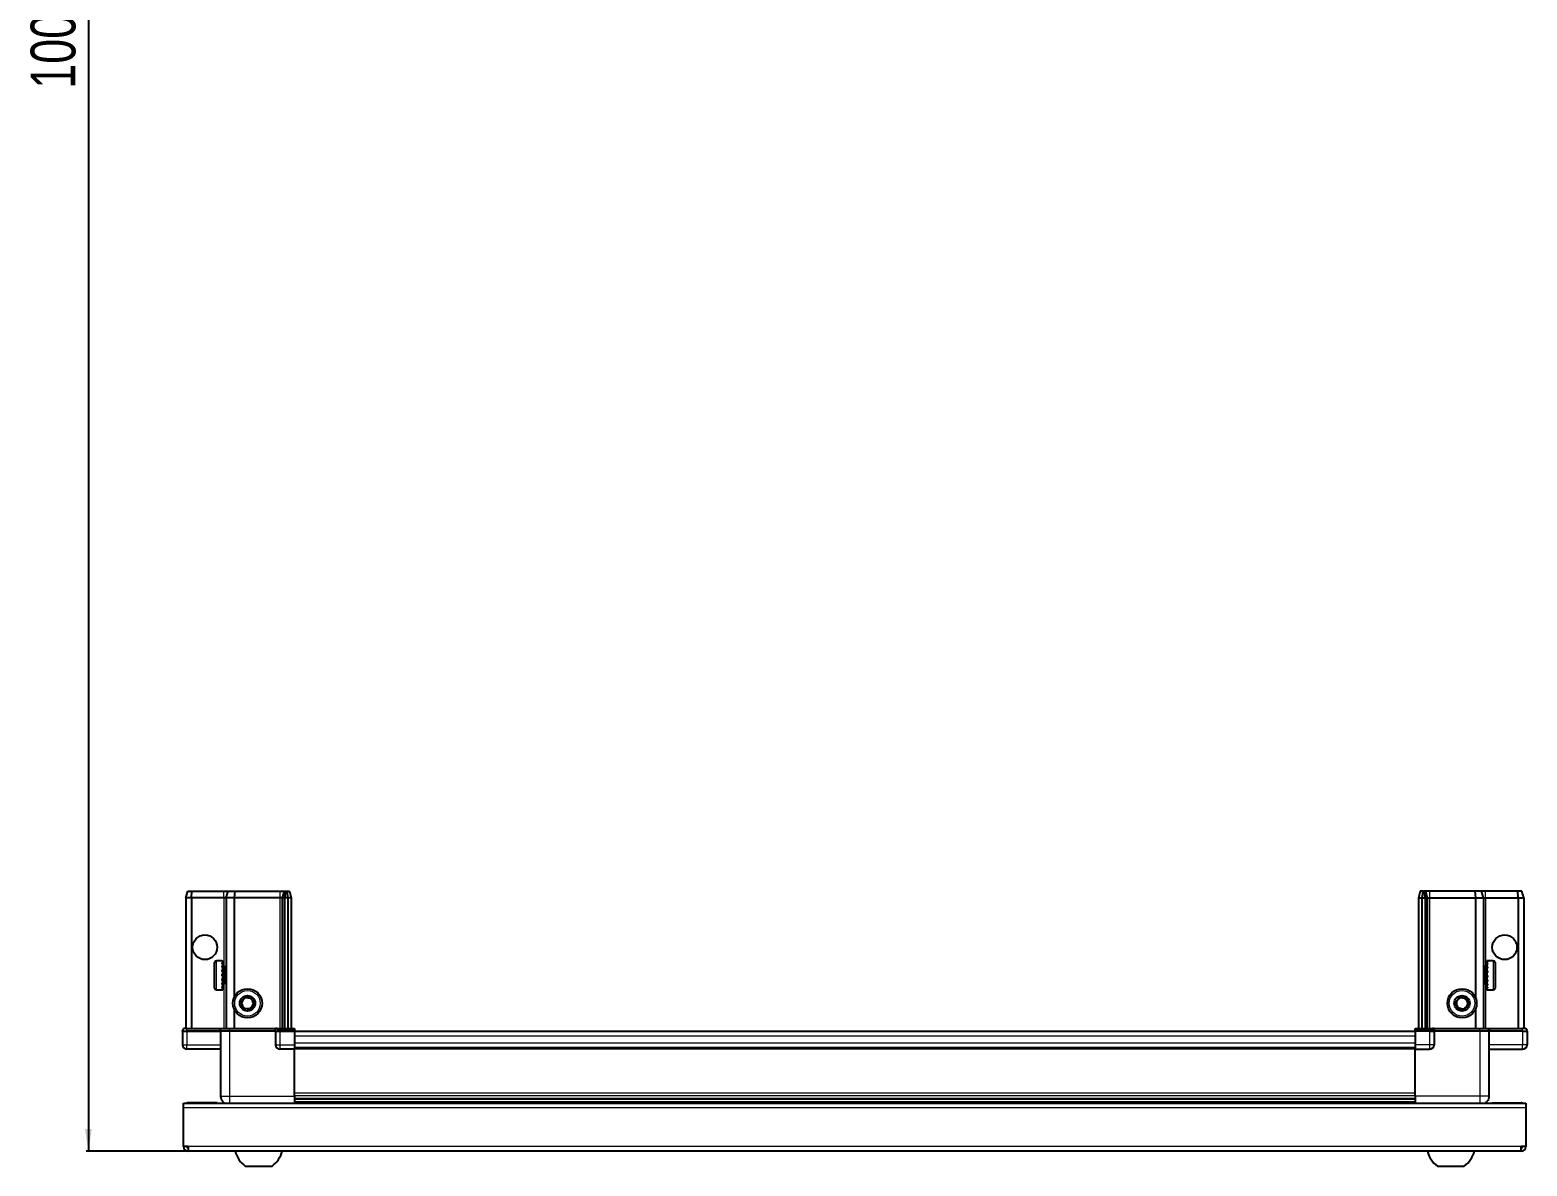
# Model space of a CAD drawing. Header units: millimetres. Extents: x 877 to 3538, y -534 to 1822.
# Drawn here: x 933 to 1601, y -534 to -27 of the extents above; entities that cross this region are included whole.
import ezdxf

# ---------------------------------------------------------------- set-up
doc = ezdxf.new("R2010")
doc.units = ezdxf.units.MM
doc.layers.add('FORMAT', color=7, linetype='Continuous')
doc.styles.add('SLDTEXTSTYLE0', font='TXT', dxfattribs={"width": 0.75})
doc.dimstyles.new('SLDDIMSTYLE0', dxfattribs={"dimtxt": 20, "dimasz": 10, "dimexe": 0, "dimexo": 0.0625, "dimgap": 5, "dimtad": 2, "dimdec": 1, "dimrnd": 1e-09, "dimzin": 12, "dimdsep": 46, "dimtxsty": 'SLDTEXTSTYLE0', "dimsah": 1, "dimcen": 0.09, "dimadec": 0, "dimazin": 3, "dimtfac": 1, "dimtofl": 0, "dimtmove": 0, "dimatfit": 3, "dimfxl": 0, "dimfrac": 2, "dimtolj": 1, "dimtzin": 12, "dimarcsym": 0})

# ---------------------------------------------------------------- blocks, each defined once
blk = doc.blocks.new('_D_9')
at = {"layer": 'FORMAT'}
for p, q in [((1026.03, 479.64), (957.67, 479.64)), ((958.67, 479.64), (958.67, -527.36)), ((1003.26, -527.36), (957.67, -527.36))]:
    blk.add_line(p, q, dxfattribs=at)
for points in [[(958.67, 479.64), (957.13, 469.64), (960.21, 469.64)], [(958.67, -527.36), (960.21, -517.36), (957.13, -517.36)]]:
    blk.add_solid(points, dxfattribs=at)
at = {"layer": 'FORMAT', "insert": (932.89, -53.41), "char_height": 20, "attachment_point": 1, "rotation": 90, "style": 'SLDTEXTSTYLE0'}
blk.add_mtext('1007', dxfattribs=at)

msp = doc.modelspace()

# ---------------------------------------------------------------- linework, layer by layer
at = {"color": 7, "linetype": 'Continuous', "lineweight": 25}
for p, q in [((1002.17, -414.36), (1002.98, -411.36)), ((1002.98, -411.36), (1004.83, -411.36)), ((1004.67, -414.36), (1004.83, -411.36)), ((1004.83, -411.36), (1019.17, -411.36)), ((1019.17, -411.36), (1020.98, -411.36)), ((1020.17, -414.36), (1020.98, -411.36)), ((1020.98, -411.36), (1024.01, -411.36)), ((1024.01, -411.36), (1023.67, -414.36)), ((1024.01, -411.36), (1044.17, -411.36)), ((1044.17, -411.36), (1045.98, -411.36)), ((1045.98, -411.36), (1045.17, -414.36)), ((1045.98, -411.36), (1046.72, -411.36)), ((1046.72, -411.36), (1046.17, -414.36)), ((1046.72, -411.36), (1047.22, -411.36)), ((1047.22, -411.36), (1048.37, -411.36)), ((1047.22, -411.36), (1047.67, -414.36)), ((1048.37, -411.36), (1049.17, -414.36)), ((1552.98, -411.36), (1552.17, -414.36)), ((1554.13, -411.36), (1552.98, -411.36)), ((1554.13, -411.36), (1553.67, -414.36)), ((1554.63, -411.36), (1554.13, -411.36)), ((1554.63, -411.36), (1555.17, -414.36)), ((1555.37, -411.36), (1554.63, -411.36)), ((1555.37, -411.36), (1556.17, -414.36)), ((1557.17, -411.36), (1555.37, -411.36)), ((1577.34, -411.36), (1557.17, -411.36)), ((1577.34, -411.36), (1577.67, -414.36)), ((1580.37, -411.36), (1577.34, -411.36)), ((1581.17, -414.36), (1580.37, -411.36)), ((1582.17, -411.36), (1580.37, -411.36)), ((1596.52, -411.36), (1582.17, -411.36)), ((1596.67, -414.36), (1596.52, -411.36)), ((1598.37, -411.36), (1596.52, -411.36)), ((1599.17, -414.36), (1598.37, -411.36)), ((1002.17, -414.36), (1002.17, -472.66)), ((1004.67, -414.36), (1002.17, -414.36)), ((1004.67, -414.36), (1004.67, -472.66)), ((1019.17, -414.36), (1004.67, -414.36)), ((1020.17, -414.36), (1019.17, -414.36)), ((1020.17, -414.36), (1020.17, -472.66)), ((1023.67, -414.36), (1020.17, -414.36)), ((1023.67, -414.36), (1023.67, -458.86)), ((1044.17, -414.36), (1023.67, -414.36)), ((1045.17, -414.36), (1044.17, -414.36)), ((1045.17, -414.36), (1045.17, -472.66)), ((1046.17, -414.36), (1045.17, -414.36)), ((1046.17, -414.36), (1046.17, -472.66)), ((1047.67, -414.36), (1046.17, -414.36)), ((1049.17, -414.36), (1047.67, -414.36)), ((1047.67, -414.36), (1047.67, -472.66)), ((1049.17, -414.36), (1049.17, -472.66)), ((1552.17, -414.36), (1553.67, -414.36)), ((1552.17, -414.36), (1552.17, -472.66)), ((1553.67, -414.36), (1555.17, -414.36)), ((1553.67, -414.36), (1553.67, -472.66)), ((1555.17, -414.36), (1555.17, -472.66)), ((1555.17, -414.36), (1556.17, -414.36)), ((1556.17, -414.36), (1556.17, -472.66)), ((1556.17, -414.36), (1557.17, -414.36)), ((1557.17, -414.36), (1577.67, -414.36)), ((1577.67, -414.36), (1577.67, -458.86)), ((1577.67, -414.36), (1581.17, -414.36)), ((1581.17, -414.36), (1581.17, -472.66)), ((1581.17, -414.36), (1582.17, -414.36)), ((1582.17, -414.36), (1596.67, -414.36)), ((1596.67, -414.36), (1596.67, -472.66)), ((1596.67, -414.36), (1599.17, -414.36)), ((1599.17, -414.36), (1599.17, -472.66)), ((1014.97, -454.56), (1014.97, -443.16)), ((1018.17, -442.36), (1015.77, -442.36)), ((1018.17, -442.36), (1018.17, -442.36)), ((1018.17, -442.36), (1018.67, -442.36)), ((1018.17, -442.55), (1018.67, -442.55)), ((1018.17, -442.55), (1018.17, -442.77)), ((1018.17, -442.77), (1018.67, -442.77)), ((1018.17, -443.35), (1018.67, -443.35)), ((1018.17, -443.35), (1018.17, -443.77)), ((1018.17, -443.77), (1018.67, -443.77)), ((1018.17, -444.68), (1018.67, -444.68)), ((1018.17, -444.68), (1018.17, -445.27)), ((1018.17, -445.27), (1018.67, -445.27)), ((1018.17, -446.42), (1018.67, -446.42)), ((1018.17, -446.42), (1018.17, -447.12)), ((1018.17, -447.12), (1018.67, -447.12)), ((1018.67, -442.55), (1018.67, -442.36)), ((1018.67, -442.77), (1018.67, -442.55)), ((1018.67, -443.35), (1018.67, -442.77)), ((1018.67, -443.77), (1018.67, -443.35)), ((1018.67, -444.68), (1018.67, -443.77)), ((1018.77, -444.46), (1018.67, -444.46)), ((1018.67, -445.27), (1018.67, -444.68)), ((1018.67, -446.42), (1018.67, -445.27)), ((1018.67, -447.12), (1018.67, -446.42)), ((1018.67, -448.41), (1018.67, -447.12)), ((1018.77, -453.26), (1018.77, -444.46)), ((1019.66, -445.55), (1019.17, -444.86)), ((1019.17, -452.86), (1019.17, -444.86)), ((1020.14, -444.86), (1019.66, -445.55)), ((1019.66, -452.17), (1019.66, -445.55)), ((1020.17, -444.86), (1020.14, -444.86)), ((1020.14, -452.86), (1020.14, -444.86)), ((1581.21, -444.86), (1581.17, -444.86)), ((1581.69, -445.55), (1581.21, -444.86)), ((1581.21, -444.86), (1581.21, -452.86)), ((1582.17, -444.86), (1581.69, -445.55)), ((1581.69, -445.55), (1581.69, -452.17)), ((1582.17, -444.86), (1582.17, -452.86)), ((1582.67, -444.46), (1582.57, -444.46)), ((1582.57, -444.46), (1582.57, -453.26)), ((1585.57, -442.36), (1582.67, -442.36)), ((1583.17, -442.36), (1582.67, -442.36)), ((1582.67, -442.36), (1582.67, -442.41)), ((1582.67, -442.41), (1582.67, -442.69)), ((1583.17, -442.41), (1582.67, -442.41)), ((1583.17, -442.69), (1582.67, -442.69)), ((1582.67, -442.69), (1582.67, -442.97)), ((1583.17, -442.97), (1582.67, -442.97)), ((1582.67, -442.97), (1582.67, -443.63)), ((1583.17, -443.63), (1582.67, -443.63)), ((1582.67, -443.63), (1582.67, -444.1)), ((1582.67, -444.1), (1582.67, -445.08)), ((1583.17, -444.1), (1582.67, -444.1)), ((1583.17, -445.08), (1582.67, -445.08)), ((1582.67, -445.08), (1582.67, -445.7)), ((1582.67, -445.7), (1582.67, -446.9)), ((1583.17, -445.7), (1582.67, -445.7)), ((1583.17, -446.9), (1582.67, -446.9)), ((1582.67, -446.9), (1582.67, -447.53)), ((1583.17, -447.53), (1582.67, -447.53)), ((1582.67, -447.61), (1582.67, -448.91)), ((1583.17, -447.61), (1582.67, -447.61)), ((1583.17, -442.41), (1583.17, -442.36)), ((1583.17, -442.97), (1583.17, -442.69)), ((1583.17, -444.1), (1583.17, -443.63)), ((1583.17, -445.7), (1583.17, -445.08)), ((1583.17, -447.61), (1583.17, -446.9)), ((1586.37, -443.16), (1586.37, -454.56)), ((1018.17, -448.41), (1018.67, -448.41)), ((1018.17, -448.41), (1018.17, -449.14)), ((1018.17, -448.55), (1018.67, -448.55)), ((1018.17, -449.05), (1018.67, -449.05)), ((1018.17, -449.14), (1018.67, -449.14)), ((1018.17, -450.43), (1018.67, -450.43)), ((1018.17, -450.43), (1018.17, -451.14)), ((1018.17, -451.14), (1018.67, -451.14)), ((1018.17, -452.3), (1018.67, -452.3)), ((1018.17, -452.3), (1018.17, -452.91)), ((1018.17, -452.91), (1018.67, -452.91)), ((1018.17, -453.84), (1018.67, -453.84)), ((1018.17, -453.84), (1018.17, -454.28)), ((1018.17, -454.28), (1018.67, -454.28)), ((1018.67, -448.55), (1018.67, -448.41)), ((1018.67, -449.14), (1018.67, -449.05)), ((1018.67, -450.43), (1018.67, -449.14)), ((1018.67, -451.14), (1018.67, -450.43)), ((1018.67, -452.3), (1018.67, -451.14)), ((1018.67, -452.91), (1018.67, -452.3)), ((1018.67, -453.84), (1018.67, -452.91)), ((1018.67, -453.26), (1018.77, -453.26)), ((1018.67, -454.28), (1018.67, -453.84)), ((1018.67, -454.89), (1018.67, -454.28)), ((1019.17, -452.86), (1019.66, -452.17)), ((1019.66, -452.17), (1020.14, -452.86)), ((1020.14, -452.86), (1020.17, -452.86)), ((1581.17, -452.86), (1581.21, -452.86)), ((1581.21, -452.86), (1581.69, -452.17)), ((1581.69, -452.17), (1582.17, -452.86)), ((1582.57, -453.26), (1582.67, -453.26)), ((1583.17, -448.91), (1582.67, -448.91)), ((1583.17, -449.39), (1582.67, -449.39)), ((1582.67, -449.39), (1582.67, -449.65)), ((1582.67, -449.65), (1582.67, -450.91)), ((1583.17, -449.65), (1582.67, -449.65)), ((1583.17, -450.91), (1582.67, -450.91)), ((1582.67, -450.91), (1582.67, -451.6)), ((1582.67, -451.6), (1582.67, -452.72)), ((1583.17, -451.6), (1582.67, -451.6)), ((1583.17, -452.72), (1582.67, -452.72)), ((1582.67, -452.72), (1582.67, -453.29)), ((1582.67, -453.29), (1582.67, -454.15)), ((1583.17, -453.29), (1582.67, -453.29)), ((1583.17, -454.15), (1582.67, -454.15)), ((1582.67, -454.15), (1582.67, -454.54)), ((1583.17, -449.65), (1583.17, -448.91)), ((1583.17, -451.6), (1583.17, -450.91)), ((1583.17, -453.29), (1583.17, -452.72)), ((1583.17, -454.54), (1583.17, -454.15)), ((1015.77, -455.36), (1018.17, -455.36)), ((1018.17, -454.89), (1018.67, -454.89)), ((1018.17, -454.89), (1018.17, -455.12)), ((1018.17, -455.12), (1018.67, -455.12)), ((1018.17, -455.34), (1018.67, -455.34)), ((1018.17, -455.34), (1018.17, -455.36)), ((1018.17, -455.35), (1018.67, -455.35)), ((1018.67, -455.12), (1018.67, -454.89)), ((1018.67, -455.34), (1018.67, -455.12)), ((1018.67, -455.35), (1018.67, -455.34)), ((1582.67, -454.54), (1582.67, -455.06)), ((1583.17, -454.54), (1582.67, -454.54)), ((1583.17, -455.06), (1582.67, -455.06)), ((1582.67, -455.06), (1582.67, -455.24)), ((1582.67, -455.24), (1582.67, -455.36)), ((1583.17, -455.24), (1582.67, -455.24)), ((1582.67, -455.36), (1585.57, -455.36)), ((1583.17, -455.24), (1583.17, -455.06)), ((1023.67, -463.86), (1023.67, -472.66)), ((1577.67, -463.86), (1577.67, -472.66)), ((1001.17, -472.66), (1000.67, -473.52)), ((1000.67, -473.86), (1000.67, -473.52)), ((1000.67, -473.86), (1002.67, -473.86)), ((1000.67, -473.86), (1000.67, -479.86)), ((1002.67, -472.66), (1001.17, -472.66)), ((1002.67, -472.66), (1017.47, -472.66)), ((1017.47, -473.86), (1002.67, -473.86)), ((1002.67, -473.86), (1017.47, -473.86)), ((1017.47, -472.66), (1017.67, -472.66)), ((1017.67, -473.86), (1017.47, -473.86)), ((1017.67, -473.86), (1017.67, -472.66)), ((1017.67, -472.66), (1021.67, -472.66)), ((1021.67, -473.86), (1017.67, -473.86)), ((1017.67, -473.86), (1017.67, -502.86)), ((1021.67, -472.66), (1041.97, -472.66)), ((1041.97, -473.86), (1021.67, -473.86)), ((1041.97, -472.66), (1042.17, -472.66)), ((1042.17, -473.86), (1041.97, -473.86)), ((1042.17, -473.86), (1042.17, -472.66)), ((1042.85, -472.66), (1042.17, -472.66)), ((1042.17, -473.86), (1044.17, -473.86)), ((1042.17, -473.86), (1042.17, -479.86)), ((1042.85, -472.66), (1050.67, -472.66)), ((1050.67, -473.52), (1044.17, -473.52)), ((1050.67, -473.86), (1044.17, -473.86)), ((1044.17, -473.86), (1050.67, -473.86)), ((1050.67, -472.66), (1050.67, -473.52)), ((1050.67, -473.52), (1050.67, -473.52)), ((1050.67, -473.86), (1050.67, -473.52)), ((1050.67, -473.86), (1050.67, -473.86)), ((1050.67, -473.86), (1050.67, -479.86)), ((1550.67, -474.01), (1050.67, -474.01)), ((1550.67, -473.52), (1550.67, -472.66)), ((1550.67, -472.66), (1558.5, -472.66)), ((1557.17, -473.52), (1550.67, -473.52)), ((1550.67, -473.86), (1550.67, -473.52)), ((1557.17, -473.86), (1550.67, -473.86)), ((1550.67, -473.86), (1550.67, -479.86)), ((1557.17, -473.86), (1559.17, -473.86)), ((1559.17, -473.86), (1557.17, -473.86)), ((1559.17, -472.66), (1558.5, -472.66)), ((1559.17, -473.86), (1559.17, -472.66)), ((1559.17, -472.66), (1559.37, -472.66)), ((1559.37, -473.86), (1559.17, -473.86)), ((1559.17, -473.86), (1559.17, -479.86)), ((1559.37, -472.66), (1579.67, -472.66)), ((1579.67, -473.86), (1559.37, -473.86)), ((1579.67, -472.66), (1583.67, -472.66)), ((1583.67, -473.86), (1579.67, -473.86)), ((1583.67, -473.86), (1583.67, -472.66)), ((1583.67, -472.66), (1583.87, -472.66)), ((1583.87, -473.86), (1583.67, -473.86)), ((1583.67, -473.86), (1583.67, -502.86)), ((1583.87, -472.66), (1598.67, -472.66)), ((1598.67, -473.86), (1583.87, -473.86)), ((1600.17, -472.66), (1598.67, -472.66)), ((1598.67, -473.86), (1600.67, -473.86)), ((1600.67, -473.52), (1600.17, -472.66)), ((1600.67, -473.52), (1600.17, -472.66)), ((1600.67, -473.86), (1600.67, -473.52)), ((1600.67, -473.86), (1600.67, -473.52)), ((1600.67, -473.86), (1600.67, -473.86)), ((1600.67, -473.86), (1600.67, -479.86)), ((1050.67, -479.86), (1050.67, -481.86)), ((1550.67, -479.86), (1550.67, -481.86)), ((1017.67, -481.86), (1002.67, -481.86)), ((1050.67, -481.86), (1044.17, -481.86)), ((1550.67, -481.21), (1050.67, -481.21)), ((1050.67, -502.86), (1050.67, -481.86)), ((1550.67, -481.86), (1557.17, -481.86)), ((1550.67, -502.86), (1550.67, -481.86)), ((1583.67, -481.86), (1598.67, -481.86)), ((1001.17, -507.96), (1001.17, -505.86)), ((1001.17, -505.86), (1600.17, -505.86)), ((1016.17, -505.76), (1003.27, -505.76)), ((1016.17, -505.76), (1016.17, -505.86)), ((1050.67, -503.88), (1550.67, -503.88)), ((1050.67, -503.92), (1550.67, -503.92)), ((1074.55, -505.71), (1050.67, -505.71)), ((1069.17, -505.86), (1069.17, -505.71)), ((1069.21, -505.86), (1069.21, -505.71)), ((1069.48, -505.86), (1069.48, -505.71)), ((1069.74, -505.86), (1069.74, -505.71)), ((1070.39, -505.86), (1070.39, -505.71)), ((1070.86, -505.86), (1070.86, -505.71)), ((1071.82, -505.86), (1071.82, -505.71)), ((1072.44, -505.86), (1072.44, -505.71)), ((1073.63, -505.86), (1073.63, -505.71)), ((1074.29, -505.86), (1074.29, -505.71)), ((1074.34, -505.86), (1074.34, -505.71)), ((1075.64, -505.71), (1074.55, -505.71)), ((1076.37, -505.71), (1075.64, -505.71)), ((1075.64, -505.86), (1075.64, -505.71)), ((1075.64, -505.71), (1075.64, -505.71)), ((1075.65, -505.86), (1075.65, -505.71)), ((1076.15, -505.86), (1076.15, -505.71)), ((1076.38, -505.71), (1076.37, -505.71)), ((1076.38, -505.86), (1076.38, -505.71)), ((1076.79, -505.71), (1076.38, -505.71)), ((1524.55, -505.71), (1076.79, -505.71)), ((1077.65, -505.86), (1077.65, -505.71)), ((1078.34, -505.86), (1078.34, -505.71)), ((1079.47, -505.86), (1079.47, -505.71)), ((1080.04, -505.86), (1080.04, -505.71)), ((1080.91, -505.86), (1080.91, -505.71)), ((1081.31, -505.86), (1081.31, -505.71)), ((1081.84, -505.86), (1081.84, -505.71)), ((1082.04, -505.86), (1082.04, -505.71)), ((1082.17, -505.86), (1082.17, -505.71)), ((1519.18, -505.86), (1519.18, -505.71)), ((1519.35, -505.86), (1519.35, -505.71)), ((1519.56, -505.86), (1519.56, -505.71)), ((1520.12, -505.86), (1520.12, -505.71)), ((1520.54, -505.86), (1520.54, -505.71)), ((1521.43, -505.86), (1521.43, -505.71)), ((1522.02, -505.86), (1522.02, -505.71)), ((1523.16, -505.86), (1523.16, -505.71)), ((1523.86, -505.86), (1523.86, -505.71)), ((1525.14, -505.71), (1524.55, -505.71)), ((1525.87, -505.71), (1525.14, -505.71)), ((1525.14, -505.86), (1525.14, -505.71)), ((1525.14, -505.71), (1525.14, -505.71)), ((1525.31, -505.86), (1525.31, -505.71)), ((1525.81, -505.86), (1525.81, -505.71)), ((1525.87, -505.86), (1525.87, -505.71)), ((1526.9, -505.71), (1525.87, -505.71)), ((1525.87, -505.71), (1525.87, -505.71)), ((1550.67, -505.71), (1526.79, -505.71)), ((1527.16, -505.86), (1527.16, -505.71)), ((1527.87, -505.86), (1527.87, -505.71)), ((1529.05, -505.86), (1529.05, -505.71)), ((1529.65, -505.86), (1529.65, -505.71)), ((1530.6, -505.86), (1530.6, -505.71)), ((1531.05, -505.86), (1531.05, -505.71)), ((1531.67, -505.86), (1531.67, -505.71)), ((1531.91, -505.86), (1531.91, -505.71)), ((1532.15, -505.86), (1532.15, -505.71)), ((1532.17, -505.86), (1532.17, -505.71)), ((1550.82, -505.86), (1550.82, -502.86)), ((1585.17, -505.76), (1585.17, -505.86)), ((1585.17, -505.76), (1598.07, -505.76)), ((1600.17, -505.86), (1600.17, -507.96)), ((1001.17, -525.26), (1001.17, -507.96)), ((1600.17, -507.96), (1600.17, -525.26)), ((1003.27, -525.26), (1001.17, -525.26)), ((1003.27, -525.26), (1003.27, -527.36)), ((1598.07, -527.36), (1003.27, -527.36)), ((1600.17, -525.26), (1598.07, -525.26)), ((1598.07, -527.36), (1598.07, -525.26)), ((1028.67, -533.96), (1040.67, -533.96)), ((1560.67, -533.96), (1572.67, -533.96))]:
    msp.add_line(p, q, dxfattribs=at)
at = {"color": 8, "linetype": 'Continuous', "lineweight": 18}
for p, q in [((1019.17, -414.36), (1019.17, -411.36)), ((1044.17, -411.36), (1044.17, -414.36)), ((1557.17, -411.36), (1557.17, -414.36)), ((1582.17, -414.36), (1582.17, -411.36)), ((1019.17, -414.36), (1019.17, -444.86)), ((1044.17, -414.36), (1044.17, -472.66)), ((1557.17, -414.36), (1557.17, -472.66)), ((1582.17, -414.36), (1582.17, -444.86)), ((1015.77, -455.36), (1015.77, -442.36)), ((1585.57, -442.36), (1585.57, -455.36)), ((1019.17, -452.86), (1019.17, -472.66)), ((1582.17, -452.86), (1582.17, -472.66)), ((1002.67, -473.86), (1002.67, -472.66)), ((1002.67, -473.86), (1002.67, -479.86)), ((1017.47, -473.86), (1017.47, -472.66)), ((1021.67, -473.86), (1021.67, -472.66)), ((1021.67, -473.86), (1021.67, -502.86)), ((1041.97, -473.86), (1041.97, -472.66)), ((1044.17, -473.86), (1044.17, -473.52)), ((1044.17, -473.86), (1044.17, -479.86)), ((1050.67, -473.86), (1050.67, -473.52)), ((1557.17, -473.86), (1557.17, -473.52)), ((1557.17, -473.86), (1557.17, -479.86)), ((1559.37, -472.66), (1559.37, -473.86)), ((1579.67, -473.86), (1579.67, -472.66)), ((1579.67, -473.86), (1579.67, -502.86)), ((1583.87, -472.66), (1583.87, -473.86)), ((1598.67, -473.86), (1598.67, -472.66)), ((1598.67, -473.86), (1598.67, -479.86)), ((1000.67, -479.86), (1002.67, -479.86)), ((1002.67, -479.86), (1017.67, -479.86)), ((1002.67, -481.86), (1002.67, -479.86)), ((1042.17, -479.86), (1044.17, -479.86)), ((1044.17, -479.86), (1050.67, -479.86)), ((1044.17, -479.86), (1044.17, -481.86)), ((1550.67, -476.01), (1050.67, -476.01)), ((1550.67, -479.21), (1050.67, -479.21)), ((1557.17, -479.86), (1550.67, -479.86)), ((1557.17, -479.86), (1557.17, -481.86)), ((1559.17, -479.86), (1557.17, -479.86)), ((1598.67, -479.86), (1583.67, -479.86)), ((1600.67, -479.86), (1598.67, -479.86)), ((1598.67, -481.86), (1598.67, -479.86)), ((1550.67, -481.86), (1050.67, -481.86)), ((1003.27, -505.86), (1003.27, -505.76)), ((1021.67, -502.86), (1050.67, -502.86)), ((1050.67, -501.26), (1550.67, -501.26)), ((1550.67, -502.68), (1050.67, -502.68)), ((1050.67, -505.12), (1550.67, -505.12)), ((1579.67, -502.86), (1550.67, -502.86)), ((1598.07, -505.86), (1598.07, -505.76)), ((1600.17, -507.96), (1001.17, -507.96)), ((1598.07, -525.26), (1003.27, -525.26))]:
    msp.add_line(p, q, dxfattribs=at)
at = {"color": 7, "linetype": 'Continuous', "lineweight": 25, "flags": 128}
for points in [[(1003.27, -505.76), (1002.86, -505.8), (1002.63, -505.86)], [(1598.71, -505.86), (1598.48, -505.8), (1598.07, -505.76)]]:
    msp.add_lwpolyline(points, dxfattribs=at)
at = {"color": 7, "linetype": 'Continuous', "lineweight": 25}
for centre, radius in [((1010.67, -436.36), 5.5), ((1590.67, -436.36), 5.5), ((1029.67, -461.36), 6.5), ((1029.67, -461.36), 3.46), ((1571.67, -461.36), 6.5), ((1571.67, -461.36), 3.46)]:
    msp.add_circle(centre, radius, dxfattribs=at)
at = {"color": 8, "linetype": 'Continuous', "lineweight": 18}
for centre in [(1029.67, -461.36), (1571.67, -461.36)]:
    msp.add_circle(centre, 5.7, dxfattribs=at)
at = {"color": 7, "linetype": 'Continuous', "lineweight": 25}
for centre, radius, start, end in [((1015.77, -443.16), 0.8, 90, 180), ((1019.17, -444.46), 0.4, 180, 270), ((1582.17, -444.46), 0.4, 270, 0), ((1585.57, -443.16), 0.8, 360, 90), ((1019.17, -453.26), 0.4, 90, 180), ((1582.17, -453.26), 0.4, 360, 90), ((1015.77, -454.56), 0.8, 180, 270), ((1029.67, -461.36), 2.5, 147.37605, 207.37605), ((1029.67, -461.36), 2.5, 87.37605, 147.37605), ((1029.67, -461.36), 2.5, 27.37605, 87.37605), ((1029.67, -461.36), 2.5, 327.37605, 27.37605), ((1571.67, -461.36), 2.5, 134.67671, 194.67671), ((1571.67, -461.36), 2.5, 74.67671, 134.67671), ((1571.67, -461.36), 2.5, 14.67671, 74.67671), ((1571.67, -461.36), 2.5, 314.67671, 14.67671), ((1585.57, -454.56), 0.8, 270, 0), ((1029.67, -461.36), 2.5, 207.37605, 267.37605), ((1029.67, -461.36), 2.5, 267.37605, 327.37605), ((1571.67, -461.36), 2.5, 194.67671, 254.67671), ((1571.67, -461.36), 2.5, 254.67671, 314.67671), ((1002.67, -479.86), 2, 180, 270), ((1044.17, -479.86), 2, 180, 270), ((1557.17, -479.86), 2, 270, 0), ((1598.67, -479.86), 2, 270, 0), ((1003.27, -525.26), 2.1, 180, 270), ((1003.27, -525.26), 0.6, 180, 270), ((1035.7, -524.34), 11.91, 194.70035, 233.8734), ((1033.65, -524.34), 11.91, 306.1266, 345.29965), ((1567.7, -524.34), 11.91, 194.70035, 233.8734), ((1565.65, -524.34), 11.91, 306.1266, 345.29965), ((1598.07, -525.26), 2.1, 270, 0), ((1598.07, -525.26), 0.6, 270, 0)]:
    msp.add_arc(centre, radius, start, end, dxfattribs=at)
for centre, start_param, end_param in [((1044.17, -470.06), 2.418858, 3.141593), ((1557.17, -470.06), 3.141593, 3.864327)]:
    msp.add_ellipse(centre, major_axis=(0, 3.46), ratio=0.57735, start_param=start_param, end_param=end_param, dxfattribs=at)
for points, knots in [([(1026.79, -461.23), (1027.07, -460.79), (1027.59, -459.98), (1028.1, -459.17), (1028.34, -458.8)], [0, 0, 0, 0, 0.5346859, 1, 1, 1, 1]), ([(1028.34, -458.8), (1028.86, -458.82), (1029.82, -458.86), (1030.78, -458.91), (1031.23, -458.93)], [0, 0, 0, 0, 0.534686, 1, 1, 1, 1]), ([(1031.23, -458.93), (1031.39, -459.23), (1031.77, -459.96), (1032.22, -460.85), (1032.5, -461.38), (1032.56, -461.49)], [0, 0, 0, 0, 0.362901, 0.866875, 1, 1, 1, 1]), ([(1568.89, -460.6), (1569.25, -460.23), (1569.94, -459.55), (1570.62, -458.88), (1570.94, -458.57)], [0, 0, 0, 0, 0.534686, 1, 1, 1, 1]), ([(1569.62, -463.39), (1569.53, -463.05), (1569.32, -462.26), (1569.07, -461.3), (1568.92, -460.72), (1568.89, -460.6)], [0, 0, 0, 0, 0.362901, 0.866875, 1, 1, 1, 1]), ([(1570.94, -458.57), (1571.44, -458.7), (1572.37, -458.96), (1573.29, -459.21), (1573.73, -459.33)], [0, 0, 0, 0, 0.534686, 1, 1, 1, 1]), ([(1573.73, -459.33), (1573.76, -459.45), (1573.91, -460.03), (1574.16, -460.99), (1574.37, -461.79), (1574.46, -462.12)], [0, 0, 0, 0, 0.133125, 0.637099, 1, 1, 1, 1]), ([(1028.12, -463.79), (1028.06, -463.68), (1027.78, -463.15), (1027.33, -462.26), (1026.95, -461.53), (1026.79, -461.23)], [0, 0, 0, 0, 0.1331247, 0.6370994, 1, 1, 1, 1]), ([(1031, -463.92), (1030.48, -463.9), (1029.52, -463.85), (1028.56, -463.81), (1028.12, -463.79)], [0, 0, 0, 0, 0.534686, 1, 1, 1, 1]), ([(1032.56, -461.49), (1032.28, -461.93), (1031.76, -462.74), (1031.24, -463.55), (1031, -463.92)], [0, 0, 0, 0, 0.534686, 1, 1, 1, 1]), ([(1572.4, -464.15), (1571.91, -464.01), (1570.98, -463.76), (1570.05, -463.51), (1569.62, -463.39)], [0, 0, 0, 0, 0.534686, 1, 1, 1, 1]), ([(1574.46, -462.12), (1574.09, -462.48), (1573.4, -463.16), (1572.72, -463.84), (1572.4, -464.15)], [0, 0, 0, 0, 0.5346859, 1, 1, 1, 1]), ([(1017.67, -502.86), (1017.72, -503.3), (1017.79, -503.98), (1018.23, -504.79), (1018.68, -505.34), (1019.09, -505.71), (1019.35, -505.84), (1019.39, -505.86)], [0, 0, 0, 0, 0.363018, 0.558438, 0.758004, 0.95757, 1, 1, 1, 1]), ([(1050.67, -502.86), (1050.67, -503.25), (1050.67, -504.05), (1050.67, -505.06), (1050.67, -505.69), (1050.67, -505.85), (1050.67, -505.86)], [0, 0, 0, 0, 0.32552, 0.65104, 0.97656, 1, 1, 1, 1]), ([(1550.67, -502.86), (1550.67, -503.25), (1550.67, -504.05), (1550.67, -505.06), (1550.67, -505.69), (1550.67, -505.85), (1550.67, -505.86)], [0, 0, 0, 0, 0.3255201, 0.6510403, 0.9765604, 1, 1, 1, 1]), ([(1583.67, -502.86), (1583.63, -503.3), (1583.55, -503.98), (1583.12, -504.79), (1582.66, -505.34), (1582.26, -505.71), (1582, -505.84), (1581.95, -505.86)], [0, 0, 0, 0, 0.3630185, 0.5584377, 0.7580039, 0.9575702, 1, 1, 1, 1])]:
    msp.add_open_spline(points, degree=3, knots=knots, dxfattribs=at)
at = {"color": 8, "linetype": 'Continuous', "lineweight": 18}
for points in [[(1017.67, -502.86), (1017.73, -502.86), (1017.85, -502.86), (1018.78, -502.86), (1020.1, -502.86), (1021.15, -502.86), (1021.67, -502.86)], [(1583.67, -502.86), (1583.61, -502.86), (1583.49, -502.86), (1582.57, -502.86), (1581.24, -502.86), (1580.2, -502.86), (1579.67, -502.86)]]:
    msp.add_open_spline(points, degree=3, dxfattribs=at)
for points in [[(1021.67, -502.86), (1021.67, -503.3), (1021.67, -503.98), (1021.67, -504.79), (1021.67, -505.34), (1021.67, -505.71), (1021.67, -505.84), (1021.67, -505.86)], [(1579.67, -502.86), (1579.67, -503.3), (1579.67, -503.98), (1579.67, -504.79), (1579.67, -505.34), (1579.67, -505.71), (1579.67, -505.84), (1579.67, -505.86)]]:
    msp.add_open_spline(points, degree=3, knots=[0, 0, 0, 0, 0.363018, 0.558438, 0.758004, 0.95757, 1, 1, 1, 1], dxfattribs=at)

# ---------------------------------------------------------------- dimensions: what is measured, and where the dimension line sits
at = {"layer": 'FORMAT'}
dim = msp.add_linear_dim(base=(958.67, -527.36), p1=(1026.04, 479.64), p2=(1003.27, -527.36), angle=90, dimstyle='SLDDIMSTYLE0', dxfattribs=at)
dim.commit()
dim.dimension.update_dxf_attribs({"geometry": '_D_9', "text_midpoint": (958.67, -23.86), "dimtype": 160})

doc.saveas('drawing.dxf')
